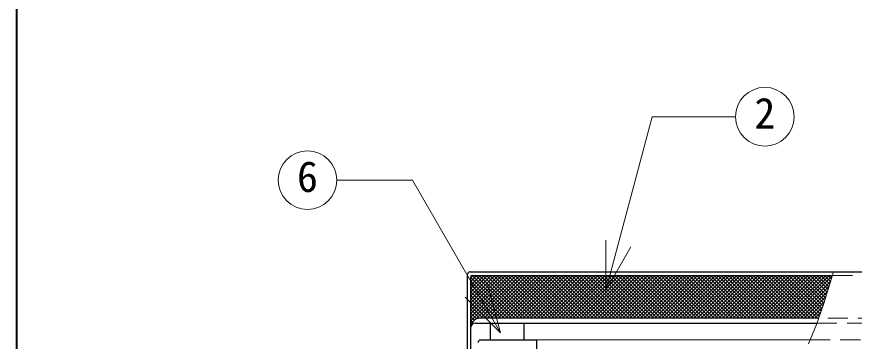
# Model space of a CAD drawing. Units: millimetres at full size, sheet at 1:10; details may follow other scales. Extents: x -2123 to 1927, y -1358 to 1452.
# Drawn here: x -2122.8 to -1623.5, y -84.3 to 109 of the extents above; entities that cross this region are included whole.
import ezdxf
from ezdxf.enums import TextEntityAlignment as Align

# ---------------------------------------------------------------- set-up
doc = ezdxf.new("R2010")
doc.units = ezdxf.units.MM
doc.header["$LTSCALE"] = 10
doc.linetypes.add('DASHED1', pattern=[1.8, 1.2, -0.6])
doc.layers.add('0-0', color=7, linetype='Continuous', lineweight=18)
doc.styles.add('ＭＳ ゴシック', font='')
doc.styles.get('ＭＳ ゴシック').set_extended_font_data('MS Gothic')

msp = doc.modelspace()

# ---------------------------------------------------------------- linework, layer by layer
at = {"layer": '0-0', "color": 1, "lineweight": 40}
msp.add_line((-2122.8, -1358.09), (-2122.8, 1451.91), dxfattribs=at)
at = {"layer": '0-0'}
for p, q in [((-1886.87, 11.6), (-1931.97, 11.6)), ((-1834.33, -79.4), (-1886.87, 11.6)), ((-1771.66, -54.06), (-1771.66, -24.06)), ((-1771.66, -54.06), (-1756.66, -28.08)), ((-1834.33, -79.4), (-1842.1, -50.42)), ((-1834.33, -79.4), (-1855.55, -58.18))]:
    msp.add_line(p, q, dxfattribs=at)
at = {"layer": '0-0', "color": 5, "lineweight": 25}
for p, q in [((-1852.3, -43.09), (-1243.3, -43.09)), ((-1854.3, -45.09), (-1854.3, -123.09)), ((-1852.3, -46.09), (-1852.3, -123.09)), ((-1851.3, -45.09), (-1636.53, -45.09)), ((-1849.3, -73.59), (-1645.8, -73.59)), ((-1644.75, -70.59), (-1846.3, -70.59)), ((-1840.3, -83.59), (-1840.3, -73.59)), ((-1820.3, -83.59), (-1820.3, -73.59)), ((-1846.3, -83.59), (-1812.8, -83.59)), ((-1812.8, -332.62), (-1812.8, -83.59))]:
    msp.add_line(p, q, dxfattribs=at)
at = {"layer": '0-0', "color": 4, "lineweight": 9}
for p, q in [((-1852.3, -72.3), (-1825.08, -45.09)), ((-1852.3, -70.18), (-1827.21, -45.09)), ((-1852.3, -68.06), (-1829.33, -45.09)), ((-1852.3, -65.94), (-1831.45, -45.09)), ((-1852.3, -63.82), (-1833.57, -45.09)), ((-1852.3, -61.7), (-1835.69, -45.09)), ((-1852.3, -59.58), (-1837.81, -45.09)), ((-1852.3, -57.45), (-1839.93, -45.09)), ((-1852.3, -55.33), (-1842.05, -45.09)), ((-1852.3, -53.21), (-1844.18, -45.09)), ((-1852.3, -51.09), (-1846.3, -45.09)), ((-1852.3, -48.97), (-1848.42, -45.09)), ((-1852.3, -46.85), (-1850.54, -45.09)), ((-1852.3, -46.19), (-1827.91, -70.59)), ((-1852.3, -48.31), (-1830.03, -70.59)), ((-1851.29, -45.09), (-1825.79, -70.59)), ((-1849.22, -71.35), (-1822.96, -45.09)), ((-1849.16, -45.09), (-1823.66, -70.59)), ((-1847.04, -45.09), (-1821.54, -70.59)), ((-1846.34, -70.59), (-1820.84, -45.09)), ((-1844.92, -45.09), (-1819.42, -70.59)), ((-1844.22, -70.59), (-1818.72, -45.09)), ((-1842.8, -45.09), (-1817.3, -70.59)), ((-1842.1, -70.59), (-1816.6, -45.09)), ((-1840.68, -45.09), (-1815.18, -70.59)), ((-1839.98, -70.59), (-1814.48, -45.09)), ((-1838.56, -45.09), (-1813.06, -70.59)), ((-1837.86, -70.59), (-1812.36, -45.09)), ((-1836.44, -45.09), (-1810.94, -70.59)), ((-1835.73, -70.59), (-1810.23, -45.09)), ((-1834.31, -45.09), (-1808.81, -70.59)), ((-1833.61, -70.59), (-1808.11, -45.09)), ((-1832.19, -45.09), (-1806.69, -70.59)), ((-1831.49, -70.59), (-1805.99, -45.09)), ((-1830.07, -45.09), (-1804.57, -70.59)), ((-1829.37, -70.59), (-1803.87, -45.09)), ((-1827.95, -45.09), (-1802.45, -70.59)), ((-1827.25, -70.59), (-1801.75, -45.09)), ((-1825.83, -45.09), (-1800.33, -70.59)), ((-1825.13, -70.59), (-1799.63, -45.09)), ((-1823.71, -45.09), (-1798.21, -70.59)), ((-1823.01, -70.59), (-1797.51, -45.09)), ((-1821.59, -45.09), (-1796.09, -70.59)), ((-1820.89, -70.59), (-1795.39, -45.09)), ((-1819.47, -45.09), (-1793.97, -70.59)), ((-1818.76, -70.59), (-1793.26, -45.09)), ((-1817.34, -45.09), (-1791.84, -70.59)), ((-1816.64, -70.59), (-1791.14, -45.09)), ((-1815.22, -45.09), (-1789.72, -70.59)), ((-1814.52, -70.59), (-1789.02, -45.09)), ((-1813.1, -45.09), (-1787.6, -70.59)), ((-1812.4, -70.59), (-1786.9, -45.09)), ((-1810.98, -45.09), (-1785.48, -70.59)), ((-1810.28, -70.59), (-1784.78, -45.09)), ((-1808.86, -45.09), (-1783.36, -70.59)), ((-1808.16, -70.59), (-1782.66, -45.09)), ((-1806.74, -45.09), (-1781.24, -70.59)), ((-1806.04, -70.59), (-1780.54, -45.09)), ((-1804.62, -45.09), (-1779.12, -70.59)), ((-1803.92, -70.59), (-1778.42, -45.09)), ((-1802.5, -45.09), (-1777, -70.59)), ((-1801.79, -70.59), (-1776.29, -45.09)), ((-1800.37, -45.09), (-1774.87, -70.59)), ((-1799.67, -70.59), (-1774.17, -45.09)), ((-1798.25, -45.09), (-1772.75, -70.59)), ((-1797.55, -70.59), (-1772.05, -45.09)), ((-1796.13, -45.09), (-1770.63, -70.59)), ((-1795.43, -70.59), (-1769.93, -45.09)), ((-1794.01, -45.09), (-1768.51, -70.59)), ((-1793.31, -70.59), (-1767.81, -45.09)), ((-1791.89, -45.09), (-1766.39, -70.59)), ((-1791.19, -70.59), (-1765.69, -45.09)), ((-1789.77, -45.09), (-1764.27, -70.59)), ((-1789.07, -70.59), (-1763.57, -45.09)), ((-1787.65, -45.09), (-1762.15, -70.59)), ((-1786.94, -70.59), (-1761.44, -45.09)), ((-1785.52, -45.09), (-1760.02, -70.59)), ((-1784.82, -70.59), (-1759.32, -45.09)), ((-1783.4, -45.09), (-1757.9, -70.59)), ((-1782.7, -70.59), (-1757.2, -45.09)), ((-1781.28, -45.09), (-1755.78, -70.59)), ((-1780.58, -70.59), (-1755.08, -45.09)), ((-1779.16, -45.09), (-1753.66, -70.59)), ((-1778.46, -70.59), (-1752.96, -45.09)), ((-1777.04, -45.09), (-1751.54, -70.59)), ((-1776.34, -70.59), (-1750.84, -45.09)), ((-1774.92, -45.09), (-1749.42, -70.59)), ((-1774.22, -70.59), (-1748.72, -45.09)), ((-1772.8, -45.09), (-1747.3, -70.59)), ((-1772.1, -70.59), (-1746.6, -45.09)), ((-1770.68, -45.09), (-1745.18, -70.59)), ((-1769.97, -70.59), (-1744.47, -45.09)), ((-1768.55, -45.09), (-1743.05, -70.59)), ((-1767.85, -70.59), (-1742.35, -45.09)), ((-1766.43, -45.09), (-1740.93, -70.59)), ((-1765.73, -70.59), (-1740.23, -45.09)), ((-1764.31, -45.09), (-1738.81, -70.59)), ((-1763.61, -70.59), (-1738.11, -45.09)), ((-1762.19, -45.09), (-1736.69, -70.59)), ((-1761.49, -70.59), (-1735.99, -45.09)), ((-1760.07, -45.09), (-1734.57, -70.59)), ((-1759.37, -70.59), (-1733.87, -45.09)), ((-1757.95, -45.09), (-1732.45, -70.59)), ((-1757.25, -70.59), (-1731.75, -45.09)), ((-1755.83, -45.09), (-1730.33, -70.59)), ((-1755.12, -70.59), (-1729.62, -45.09)), ((-1753.7, -45.09), (-1728.2, -70.59)), ((-1753, -70.59), (-1727.5, -45.09)), ((-1751.58, -45.09), (-1726.08, -70.59)), ((-1750.88, -70.59), (-1725.38, -45.09)), ((-1749.46, -45.09), (-1723.96, -70.59)), ((-1748.76, -70.59), (-1723.26, -45.09)), ((-1747.34, -45.09), (-1721.84, -70.59)), ((-1746.64, -70.59), (-1721.14, -45.09)), ((-1745.22, -45.09), (-1719.72, -70.59)), ((-1744.52, -70.59), (-1719.02, -45.09)), ((-1743.1, -45.09), (-1717.6, -70.59)), ((-1742.4, -70.59), (-1716.9, -45.09)), ((-1740.98, -45.09), (-1715.48, -70.59)), ((-1740.28, -70.59), (-1714.78, -45.09)), ((-1738.86, -45.09), (-1713.36, -70.59)), ((-1738.15, -70.59), (-1712.65, -45.09)), ((-1736.73, -45.09), (-1711.23, -70.59)), ((-1736.03, -70.59), (-1710.53, -45.09)), ((-1734.61, -45.09), (-1709.11, -70.59)), ((-1733.91, -70.59), (-1708.41, -45.09)), ((-1732.49, -45.09), (-1706.99, -70.59)), ((-1731.79, -70.59), (-1706.29, -45.09)), ((-1730.37, -45.09), (-1704.87, -70.59)), ((-1729.67, -70.59), (-1704.17, -45.09)), ((-1728.25, -45.09), (-1702.75, -70.59)), ((-1727.55, -70.59), (-1702.05, -45.09)), ((-1726.13, -45.09), (-1700.63, -70.59)), ((-1725.43, -70.59), (-1699.93, -45.09)), ((-1724.01, -45.09), (-1698.51, -70.59)), ((-1723.3, -70.59), (-1697.8, -45.09)), ((-1721.88, -45.09), (-1696.38, -70.59)), ((-1721.18, -70.59), (-1695.68, -45.09)), ((-1719.76, -45.09), (-1694.26, -70.59)), ((-1719.06, -70.59), (-1693.56, -45.09)), ((-1717.64, -45.09), (-1692.14, -70.59)), ((-1716.94, -70.59), (-1691.44, -45.09)), ((-1715.52, -45.09), (-1690.02, -70.59)), ((-1714.82, -70.59), (-1689.32, -45.09)), ((-1713.4, -45.09), (-1687.9, -70.59)), ((-1712.7, -70.59), (-1687.2, -45.09)), ((-1711.28, -45.09), (-1685.78, -70.59)), ((-1710.58, -70.59), (-1685.08, -45.09)), ((-1709.16, -45.09), (-1683.66, -70.59)), ((-1708.46, -70.59), (-1682.96, -45.09)), ((-1707.04, -45.09), (-1681.54, -70.59)), ((-1706.33, -70.59), (-1680.83, -45.09)), ((-1704.91, -45.09), (-1679.41, -70.59)), ((-1704.21, -70.59), (-1678.71, -45.09)), ((-1702.79, -45.09), (-1677.29, -70.59)), ((-1702.09, -70.59), (-1676.59, -45.09)), ((-1700.67, -45.09), (-1675.17, -70.59)), ((-1699.97, -70.59), (-1674.47, -45.09)), ((-1698.55, -45.09), (-1673.05, -70.59)), ((-1697.85, -70.59), (-1672.35, -45.09)), ((-1696.43, -45.09), (-1670.93, -70.59)), ((-1695.73, -70.59), (-1670.23, -45.09)), ((-1694.31, -45.09), (-1668.81, -70.59)), ((-1693.61, -70.59), (-1668.11, -45.09)), ((-1692.19, -45.09), (-1666.69, -70.59)), ((-1691.49, -70.59), (-1665.99, -45.09)), ((-1690.07, -45.09), (-1664.57, -70.59)), ((-1689.36, -70.59), (-1663.86, -45.09)), ((-1687.94, -45.09), (-1662.44, -70.59)), ((-1687.24, -70.59), (-1661.74, -45.09)), ((-1685.82, -45.09), (-1660.32, -70.59)), ((-1685.12, -70.59), (-1659.62, -45.09)), ((-1683.7, -45.09), (-1658.2, -70.59)), ((-1683, -70.59), (-1657.5, -45.09)), ((-1681.58, -45.09), (-1656.08, -70.59)), ((-1680.88, -70.59), (-1655.38, -45.09)), ((-1679.46, -45.09), (-1653.96, -70.59)), ((-1678.76, -70.59), (-1653.26, -45.09)), ((-1677.34, -45.09), (-1651.84, -70.59)), ((-1676.64, -70.59), (-1651.14, -45.09)), ((-1675.22, -45.09), (-1649.72, -70.59)), ((-1674.51, -70.59), (-1649.01, -45.09)), ((-1673.09, -45.09), (-1647.59, -70.59)), ((-1672.39, -70.59), (-1646.89, -45.09)), ((-1670.97, -45.09), (-1645.47, -70.59)), ((-1670.27, -70.59), (-1644.77, -45.09)), ((-1668.85, -45.09), (-1644.39, -69.55)), ((-1668.15, -70.59), (-1642.65, -45.09)), ((-1666.73, -45.09), (-1643.84, -67.97)), ((-1666.03, -70.59), (-1640.53, -45.09)), ((-1664.61, -45.09), (-1643.3, -66.4)), ((-1663.91, -70.59), (-1638.41, -45.09)), ((-1662.49, -45.09), (-1642.75, -64.83)), ((-1661.79, -70.59), (-1636.64, -45.44)), ((-1660.37, -45.09), (-1642.2, -63.25)), ((-1659.67, -70.59), (-1637.55, -48.47)), ((-1658.25, -45.09), (-1641.67, -61.66)), ((-1656.12, -45.09), (-1641.16, -60.05)), ((-1654, -45.09), (-1640.66, -58.43)), ((-1651.88, -45.09), (-1640.15, -56.82)), ((-1649.76, -45.09), (-1639.64, -55.2)), ((-1647.64, -45.09), (-1639.14, -53.59)), ((-1645.52, -45.09), (-1638.63, -51.97)), ((-1643.4, -45.09), (-1638.12, -50.36)), ((-1641.27, -45.09), (-1637.63, -48.73)), ((-1639.15, -45.09), (-1637.14, -47.1)), ((-1637.03, -45.09), (-1636.65, -45.47)), ((-1852.3, -50.43), (-1832.15, -70.59)), ((-1852.3, -52.56), (-1834.27, -70.59)), ((-1852.3, -54.68), (-1836.39, -70.59)), ((-1657.54, -70.59), (-1638.49, -51.54)), ((-1655.42, -70.59), (-1639.46, -54.63)), ((-1852.3, -56.8), (-1838.51, -70.59)), ((-1852.3, -58.92), (-1840.63, -70.59)), ((-1653.3, -70.59), (-1640.43, -57.72)), ((-1852.3, -61.04), (-1842.76, -70.59)), ((-1852.3, -63.16), (-1844.88, -70.59)), ((-1651.18, -70.59), (-1641.4, -60.81)), ((-1649.06, -70.59), (-1642.45, -63.98)), ((-1852.3, -65.28), (-1846.96, -70.62)), ((-1852.3, -67.41), (-1848.64, -71.06)), ((-1852.3, -69.53), (-1849.98, -71.85)), ((-1646.94, -70.59), (-1643.59, -67.24)), ((-1852.3, -71.65), (-1851.04, -72.91)), ((-1852.3, -74.43), (-1851.54, -73.67)), ((-1852.3, -73.77), (-1851.83, -74.25)), ((-1644.82, -70.59), (-1644.72, -70.49)), ((-1852.3, -75.89), (-1852.26, -75.93)), ((-1852.3, -76.55), (-1852.3, -76.55)), ((-1812.8, -83.59), (-1649.83, -83.59))]:
    msp.add_line(p, q, dxfattribs=at)
at = {"layer": '0-0', "linetype": 'DASHED1'}
for p, q in [((-1636.53, -45.09), (-1244.3, -45.09)), ((-1645.8, -73.59), (-1246.3, -73.59)), ((-1249.3, -70.59), (-1644.75, -70.59)), ((-1649.83, -83.59), (-1249.3, -83.59))]:
    msp.add_line(p, q, dxfattribs=at)
at = {"layer": '0-0'}
for points in [[(-1771.66, -54.06), (-1743.94, 49.39), (-1694.29, 49.39)], [(-1635.93, -43.09), (-1638.08, -50.21), (-1641.9, -62.4), (-1646.07, -74.36), (-1650.79, -85.95)]]:
    msp.add_lwpolyline(points, dxfattribs=at)
for centre in [(-1676.79, 49.39), (-1949.47, 11.6)]:
    msp.add_circle(centre, 17.5, dxfattribs=at)
at = {"layer": '0-0', "color": 5, "lineweight": 25}
for centre, radius in [((-1852.3, -45.09), 2), ((-1851.3, -46.09), 1), ((-1846.3, -76.59), 6), ((-1849.3, -76.59), 3), ((-1846.3, -85.09), 1.5)]:
    msp.add_arc(centre, radius, 90, 180, dxfattribs=at)

# ---------------------------------------------------------------- texts
at = {"layer": '0-0', "style": 'ＭＳ ゴシック'}
for s, p in [('2', (-1683.04, 36.89)), ('6', (-1955.72, -0.9))]:
    msp.add_text(s, height=18.33, dxfattribs=at).set_placement(p, align=Align.BOTTOM_LEFT)

doc.saveas('drawing.dxf')
